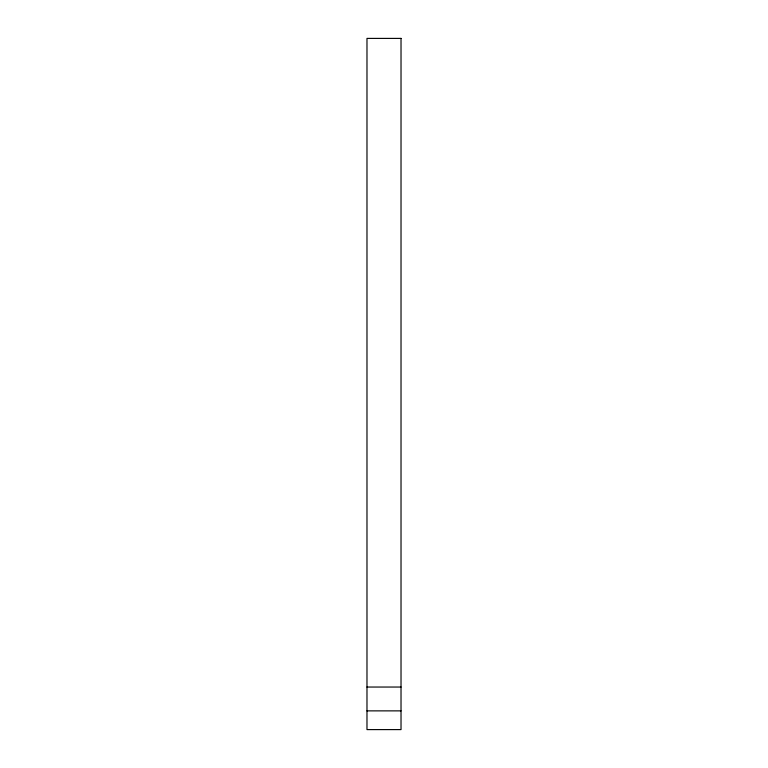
<?xml version="1.0" encoding="UTF-8"?>
<svg xmlns="http://www.w3.org/2000/svg" width="768" height="768" viewBox="0 0 768 768"><rect width="100%" height="100%" fill="white"/><g stroke="black" fill="none" stroke-linecap="round" stroke-linejoin="round"><path stroke-width="1.15" d="M366.979 687.043L401.021 687.043M366.979 710.87L401.021 710.87M401.021 38.4L366.979 38.4L366.979 729.6L401.021 729.6L401.021 38.4"/></g></svg>
